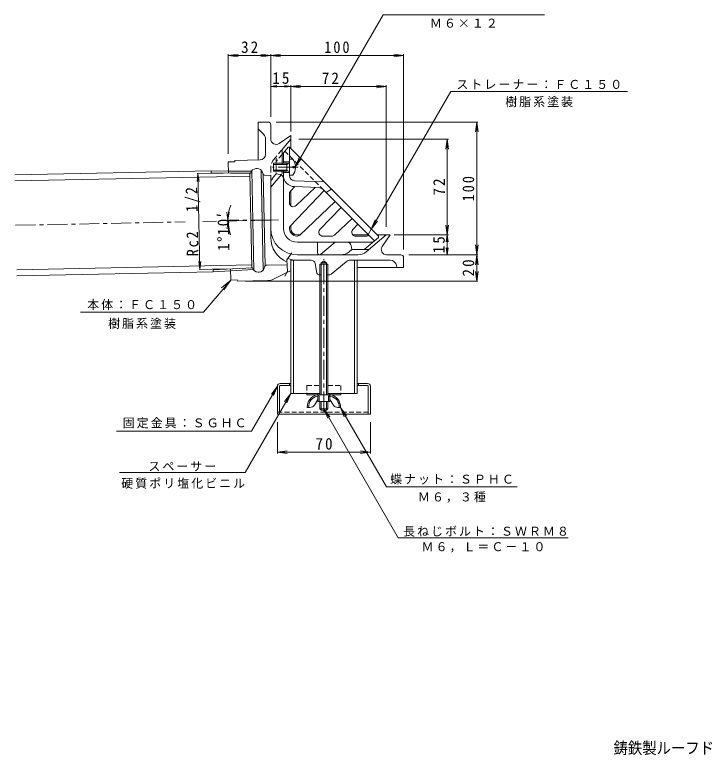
# Model space of a CAD drawing. Units: millimetres at full size, sheet at 1:3. Extents: x -573 to 806, y -582 to 533.
# Drawn here: x -573 to -50, y -569 to -11 of the extents above; entities that cross this region are included whole.
import ezdxf
from ezdxf.enums import TextEntityAlignment as Align

# ---------------------------------------------------------------- set-up
doc = ezdxf.new("R2010")
doc.units = ezdxf.units.MM
doc.header["$LTSCALE"] = 3
doc.linetypes.add('CHAIN1', pattern=[8, 5, -1, 1, -1])
doc.linetypes.add('DASHED1', pattern=[1.8, 1.2, -0.6])
for name, color, linetype, lineweight in [('3-0', 4, 'Continuous', 9), ('3-2', 6, 'Continuous', 9), ('3-3', 4, 'Continuous', 9), ('3-4', 7, 'Continuous', 9), ('3-5', 7, 'Continuous', 9), ('3-6', 6, 'Continuous', 9), ('3-A', 2, 'Continuous', 9), ('3-B', 3, 'Continuous', 9), ('3-C', 6, 'Continuous', 9), ('3-D', 7, 'Continuous', 9)]:
    doc.layers.add(name, color=color, linetype=linetype, lineweight=lineweight)
doc.layers.add('F-4_F-4ﾚｲﾔ', color=2, linetype='Continuous')
doc.styles.add('ＭＳ ゴシック', font='')
doc.styles.get('ＭＳ ゴシック').set_extended_font_data('MS Gothic')

msp = doc.modelspace()

# ---------------------------------------------------------------- linework, layer by layer
at = {"layer": '3-0'}
for p, q in [((-382.561, -91.819), (-390.061, -91.819)), ((-390.061, -120.362), (-390.061, -91.819)), ((-380.561, -93.819), (-380.561, -104.638)), ((-385.904, -101.277), (-390.061, -96.819)), ((-384.561, -116.331), (-384.561, -104.687)), ((-374.267, -107.915), (-365.561, -101.819)), ((-372.061, -112.565), (-365.561, -104.819)), ((-365.561, -101.819), (-365.561, -111.819)), ((-372.061, -112.565), (-372.061, -123.689)), ((-412.561, -121.821), (-407.562, -121.719)), ((-412.561, -121.821), (-412.39, -130.206)), ((-390.803, -126.879), (-391.769, -126.898)), ((-386.227, -203.428), (-387.759, -128.191)), ((-372.061, -130.273), (-372.061, -127.949)), ((-412.42, -128.727), (-395.161, -128.915)), ((-395.655, -130.388), (-410.911, -130.222)), ((-394.766, -201.557), (-396.215, -130.408)), ((-393.225, -203.57), (-394.757, -128.333)), ((-386.899, -129.701), (-386.624, -130.594)), ((-386.194, -131.349), (-384.792, -200.215)), ((-384.672, -132.005), (-380.561, -131.921)), ((-372.412, -131.237), (-380.561, -140.949)), ((-380.561, -131.921), (-380.561, -178.819)), ((-365.561, -143.713), (-365.561, -154.825)), ((-365.561, -169.854), (-365.561, -171.819)), ((-358.768, -176.819), (-360.561, -176.819)), ((-318.761, -176.819), (-306.925, -176.819)), ((-308.649, -189.479), (-293.561, -176.819)), ((-300.561, -176.819), (-290.561, -176.819)), ((-296.657, -185.525), (-290.561, -176.819)), ((-345.437, -182.319), (-345.437, -190.353)), ((-332.116, -182.319), (-343.028, -191.476)), ((-321.54, -189.479), (-319.561, -187.819)), ((-307.762, -187.819), (-319.561, -187.819)), ((-315.077, -191.819), (-360.561, -191.819)), ((-282.561, -191.819), (-293.38, -191.819)), ((-280.561, -193.819), (-280.561, -201.319)), ((-368.275, -199.294), (-383.287, -199.501)), ((-350.065, -195.819), (-360.561, -195.819)), ((-345.785, -205.587), (-347.113, -198.282)), ((-342.561, -197.819), (-338.561, -197.819)), ((-338.561, -197.819), (-340.561, -196.664)), ((-338.561, -198.819), (-338.561, -197.819)), ((-323.846, -196.989), (-335.143, -206.468)), ((-320.632, -195.819), (-290.734, -195.819)), ((-285.814, -199.925), (-285.561, -201.319)), ((-410.92, -202.417), (-410.749, -210.802)), ((-393.652, -203.005), (-410.889, -203.896)), ((-409.443, -202.341), (-394.205, -201.554)), ((-389.215, -204.863), (-390.18, -204.882)), ((-385.193, -200.991), (-385.429, -201.884)), ((-368.059, -204.829), (-378.52, -210.15)), ((-315.561, -201.319), (-280.561, -201.319)), ((-382.85, -211.234), (-405.73, -211.7)), ((-342.561, -206.819), (-344.309, -206.819)), ((-336.107, -206.819), (-338.561, -206.819))]:
    msp.add_line(p, q, dxfattribs=at)
at = {"layer": '3-0', "linetype": 'DASHED1'}
for p, q in [((-378.221, -119.907), (-372.061, -112.565)), ((-380.561, -126.335), (-380.561, -131.921))]:
    msp.add_line(p, q, dxfattribs=at)
at = {"layer": '3-0', "linetype": 'CHAIN1'}
for p, q in [((-360, -125.819), (-379.351, -125.819)), ((-572.671, -169.59), (-444.968, -166.99)), ((-431.833, -166.722), (-421.55, -166.513)), ((-413.662, -166.352), (-373.718, -165.539)), ((-380.561, -165.678), (-413.662, -165.678)), ((-340.561, -309.817), (-340.561, -194.985))]:
    msp.add_line(p, q, dxfattribs=at)
at = {"layer": '3-0'}
for points in [[(-388.479, -120.33), (-407.582, -120.719), (-407.562, -121.719)], [(-342.561, -198.819), (-342.561, -197.819), (-340.561, -196.664)], [(-410.749, -210.802), (-405.75, -210.7), (-405.73, -211.7)]]:
    msp.add_lwpolyline(points, dxfattribs=at)
at = {"layer": '3-0', "linetype": 'DASHED1'}
msp.add_lwpolyline([(-376.561, -119.02), (-376.561, -130.819), (-378.221, -132.798)], dxfattribs=at)
at = {"layer": '3-0'}
for centre, radius, start, end in [((-382.561, -93.819), 2, 0, 90), ((-389.561, -104.687), 5, 0, 42.99986), ((-376.561, -104.638), 4, 180, 305.00014), ((-388.561, -116.331), 4, 271.16647, 0), ((-391.687, -130.898), 4, 91.16649, 172.68094), ((-390.722, -130.878), 4, 17.11205, 91.16649), ((-384.713, -130.005), 2, 197.11227, 271.16612), ((-373.561, -130.273), 1.5, 319.99997, 0), ((-360.561, -171.819), 20, 180, 270), ((-360.561, -171.819), 5, 180, 270), ((-360.561, -178.819), 20, 180, 247.07712), ((-327.968, -181.819), 10, 270, 310.00006), ((-315.077, -181.819), 10, 270, 310.00006), ((-307.762, -184.819), 3, 270, 310.00003), ((-293.38, -187.819), 4, 145.00002, 270), ((-360.561, -171.819), 24, 252.28262, 269.99994), ((-343.971, -190.353), 1.466, 180, 309.99991), ((-282.561, -193.819), 2, 0, 90), ((-383.259, -201.501), 2, 90.77928, 165.22083), ((-350.065, -198.819), 3, 10.30527, 90), ((-320.632, -200.819), 5, 90, 129.99995), ((-290.734, -200.819), 5, 10.30489, 90), ((-390.262, -200.883), 4, 189.6528, 271.16684), ((-389.297, -200.863), 4, 271.16649, 345.22125), ((-361.258, -218.199), 15, 106.66869, 116.95944), ((-344.309, -205.319), 1.5, 190.30476, 270), ((-383.054, -201.236), 10, 271.1667, 296.95941), ((-336.107, -205.319), 1.5, 270, 310.00034)]:
    msp.add_arc(centre, radius, start, end, dxfattribs=at)
at = {"layer": '3-0', "linetype": 'DASHED1'}
for centre, start in [((-370.561, -126.335), 139.99994), ((-370.561, -139.226), 140.00005)]:
    msp.add_arc(centre, 10, start, 180, dxfattribs=at)
at = {"layer": '3-2'}
for p, q in [((-367.561, -110.819), (-372.061, -116.182)), ((-366.561, -110.819), (-367.561, -110.819)), ((-366.561, -110.819), (-299.561, -177.819)), ((-366.561, -131.97), (-366.561, -110.819)), ((-371.061, -114.99), (-371.061, -122.819)), ((-371.061, -121.819), (-366.561, -121.819)), ((-371.061, -128.819), (-371.061, -171.819)), ((-371.061, -129.819), (-366.561, -129.819)), ((-362.715, -135.967), (-340.561, -136.819)), ((-365.737, -143.899), (-362.492, -140.479)), ((-340.402, -143.342), (-365.725, -170.026)), ((-344.454, -141.173), (-362.887, -140.464)), ((-361.496, -154.765), (-347.066, -141.072)), ((-341.11, -142.633), (-302.477, -181.266)), ((-338.793, -144.951), (-334.904, -142.476)), ((-366.561, -145.964), (-366.561, -152.589)), ((-332.083, -151.66), (-358.768, -176.983)), ((-343.507, -172.754), (-327.674, -156.07)), ((-332.64, -176.995), (-319.355, -164.388)), ((-318.701, -172.754), (-314.946, -168.797)), ((-304.864, -172.516), (-307.339, -176.405)), ((-334.706, -177.819), (-341.331, -177.819)), ((-308.565, -177.819), (-316.525, -177.819)), ((-299.561, -177.819), (-299.561, -178.819)), ((-303.732, -182.319), (-360.561, -182.319)), ((-299.561, -178.819), (-310.287, -187.819)), ((-320.113, -184.783), (-319.561, -187.819))]:
    msp.add_line(p, q, dxfattribs=at)
at = {"layer": '3-2', "linetype": 'DASHED1'}
for p, q in [((-372.061, -116.182), (-376.561, -121.545)), ((-370.008, -113.736), (-341.11, -142.633)), ((-373.525, -131.372), (-376.566, -130.819))]:
    msp.add_line(p, q, dxfattribs=at)
msp.add_arc((-374.061, -134.323), 3, 63.89326, 79.70404, dxfattribs=at)
at = {"layer": '3-2'}
for centre, radius, start, end in [((-374.061, -134.323), 3, 0, 63.89326), ((-362.561, -131.97), 8.5, 180, 267.79736), ((-362.561, -131.97), 4, 180, 267.79758), ((-363.561, -145.964), 3, 136.49954, 179.99966), ((-344.646, -146.169), 5, 44.99989, 87.79738), ((-363.561, -152.589), 3, 180.00034, 313.49998), ((-360.561, -171.819), 10.5, 180, 270), ((-363.548, -172.091), 3, 136.50002, 185.20398), ((-360.561, -171.819), 6, 185.20395, 264.79732), ((-341.331, -174.819), 3, 136.50002, 269.99966), ((-316.525, -174.819), 3, 136.50002, 270), ((-360.833, -174.807), 3, 264.79729, 313.49998), ((-334.706, -174.819), 3, 270.00034, 313.50046), ((-308.565, -174.819), 3, 270, 310.13972), ((-323.065, -185.319), 3, 10.3046, 90)]:
    msp.add_arc(centre, radius, start, end, dxfattribs=at)
at = {"layer": '3-3', "linetype": 'DASHED1'}
for p, q in [((-353.311, -290.319), (-353.311, -296.319)), ((-353.311, -290.319), (-343.561, -290.319)), ((-337.561, -290.319), (-327.811, -290.319)), ((-327.811, -290.319), (-327.811, -296.319))]:
    msp.add_line(p, q, dxfattribs=at)
at = {"layer": '3-3'}
for p, q in [((-353.311, -296.319), (-353.311, -297.319)), ((-353.311, -297.319), (-327.811, -297.319)), ((-345.061, -296.319), (-345.061, -297.319)), ((-336.061, -296.319), (-336.061, -297.319)), ((-327.811, -296.319), (-327.811, -297.319))]:
    msp.add_line(p, q, dxfattribs=at)
at = {"layer": '3-4'}
for p, q in [((-412.561, -41.699), (-405.125, -40.72)), ((-412.561, -40.799), (-412.561, -115.821)), ((-412.561, -41.699), (-380.561, -41.699)), ((-412.561, -41.699), (-405.125, -42.678)), ((-380.561, -41.699), (-387.997, -40.72)), ((-380.561, -41.699), (-387.997, -42.678)), ((-380.561, -41.699), (-373.125, -40.72)), ((-380.561, -40.799), (-380.561, -87.819)), ((-380.561, -41.699), (-280.561, -41.699)), ((-380.561, -41.699), (-373.125, -42.678)), ((-280.561, -41.699), (-287.997, -40.72)), ((-280.561, -41.699), (-287.997, -42.678)), ((-280.561, -40.799), (-280.561, -187.819)), ((-380.561, -64.077), (-380.561, -87.819)), ((-380.561, -64.977), (-375.968, -64.373)), ((-380.561, -64.977), (-365.561, -64.977)), ((-380.561, -64.977), (-375.968, -65.582)), ((-365.561, -64.977), (-370.154, -64.373)), ((-365.561, -64.977), (-370.154, -65.582)), ((-365.561, -64.977), (-358.125, -63.998)), ((-365.561, -64.077), (-365.561, -98.819)), ((-365.561, -64.977), (-293.561, -64.977)), ((-365.561, -64.977), (-358.125, -65.956)), ((-293.561, -64.977), (-300.997, -63.998)), ((-293.561, -64.977), (-300.997, -65.956)), ((-293.561, -64.077), (-293.561, -170.819)), ((-224.603, -91.819), (-376.561, -91.819)), ((-225.503, -91.819), (-226.481, -99.255)), ((-225.503, -191.819), (-225.503, -91.819)), ((-225.503, -91.819), (-224.524, -99.255)), ((-246.774, -104.819), (-359.561, -104.819)), ((-247.674, -104.819), (-248.653, -112.255)), ((-247.674, -176.819), (-247.674, -104.819)), ((-247.674, -104.819), (-246.695, -112.255)), ((-435.377, -130.674), (-436.039, -136.638)), ((-416.389, -130.288), (-435.977, -130.686)), ((-435.377, -130.674), (-433.906, -202.885)), ((-435.377, -130.674), (-434.473, -136.606)), ((-412.798, -165.678), (-413.581, -159.73)), ((-412.798, -165.678), (-412.015, -159.73)), ((-412.792, -166.335), (-413.453, -172.298)), ((-412.792, -166.335), (-411.887, -172.266)), ((-247.674, -176.819), (-248.653, -169.383)), ((-247.674, -176.819), (-246.695, -169.383)), ((-246.774, -176.819), (-287.561, -176.819)), ((-247.674, -176.819), (-248.375, -182.142)), ((-247.674, -191.819), (-247.674, -176.819)), ((-247.674, -176.819), (-246.973, -182.142)), ((-247.674, -191.819), (-248.375, -186.496)), ((-247.674, -191.819), (-246.973, -186.496)), ((-225.503, -191.819), (-226.481, -184.383)), ((-225.503, -191.819), (-224.524, -184.383)), ((-224.603, -191.819), (-276.561, -191.819)), ((-225.503, -191.819), (-226.481, -199.255)), ((-225.503, -211.7), (-225.503, -191.819)), ((-225.503, -191.819), (-224.524, -199.255)), ((-433.906, -202.885), (-434.811, -196.954)), ((-433.906, -202.885), (-433.245, -196.922)), ((-414.919, -202.499), (-434.506, -202.897)), ((-225.503, -211.7), (-226.481, -204.264)), ((-225.503, -211.7), (-224.524, -204.264)), ((-224.603, -211.7), (-399.73, -211.7)), ((-375.561, -341.378), (-375.561, -317.819)), ((-305.561, -341.378), (-305.561, -317.819)), ((-375.561, -340.478), (-368.125, -339.499)), ((-305.561, -340.478), (-312.997, -339.499)), ((-375.561, -340.478), (-305.561, -340.478)), ((-375.561, -340.478), (-368.125, -341.457)), ((-305.561, -340.478), (-312.997, -341.457))]:
    msp.add_line(p, q, dxfattribs=at)
msp.add_arc((-380.563, -165.678), 32.235, 159.53253, 200.14766, dxfattribs=at)
at = {"layer": '3-5'}
for p, q in [((-361.972, -125.34), (-295.977, -11.033)), ((-295.977, -11.033), (-174.467, -11.033)), ((-304.864, -172.516), (-245.045, -68.906)), ((-245.045, -68.906), (-112.019, -68.906)), ((-361.972, -125.34), (-359.102, -118.411)), ((-361.972, -125.34), (-357.406, -119.39)), ((-304.864, -172.516), (-301.994, -165.587)), ((-304.864, -172.516), (-300.298, -166.566)), ((-410.749, -210.802), (-415.802, -218.25)), ((-523.876, -234.917), (-431.261, -234.917)), ((-375.561, -290.819), (-395.047, -324.57)), ((-375.561, -290.819), (-380.127, -296.769)), ((-375.561, -290.819), (-378.431, -297.748)), ((-365.561, -296.319), (-399.867, -355.739)), ((-365.561, -296.319), (-370.127, -302.269)), ((-365.561, -296.319), (-368.431, -303.248)), ((-340.561, -307.819), (-284.52, -404.886)), ((-340.561, -307.819), (-335.995, -313.769)), ((-340.561, -307.819), (-337.691, -314.748)), ((-328.061, -306.819), (-293.531, -366.626)), ((-328.061, -306.819), (-323.495, -312.769)), ((-328.061, -306.819), (-325.191, -313.748)), ((-496.771, -324.57), (-395.047, -324.57)), ((-494.549, -355.739), (-399.867, -355.739)), ((-293.531, -366.626), (-194.954, -366.626)), ((-284.52, -404.886), (-156.546, -404.886))]:
    msp.add_line(p, q, dxfattribs=at)
msp.add_lwpolyline([(-431.261, -234.917), (-410.749, -210.802), (-417.558, -216.688)], dxfattribs=at)
at = {"layer": '3-6'}
for p, q in [((-363.561, -296.319), (-363.561, -195.819)), ((-317.561, -195.819), (-317.561, -296.319)), ((-315.561, -195.819), (-315.561, -296.319)), ((-365.561, -296.319), (-343.561, -296.319)), ((-337.561, -296.319), (-315.561, -296.319))]:
    msp.add_line(p, q, dxfattribs=at)
msp.add_lwpolyline([(-365.561, -296.319), (-365.561, -195.819), (-360.561, -195.819)], dxfattribs=at)
at = {"layer": '3-A'}
for p, q in [((-368.561, -123.689), (-366.688, -122.637)), ((-363.961, -119.819), (-366.561, -119.819)), ((-378.561, -122.819), (-378.561, -128.819)), ((-368.561, -122.819), (-378.561, -122.819)), ((-368.561, -123.689), (-378.561, -123.689)), ((-368.561, -127.949), (-378.561, -127.949)), ((-368.561, -122.819), (-367.797, -123.26)), ((-368.561, -122.819), (-368.561, -128.819)), ((-368.561, -127.949), (-366.688, -129.001)), ((-363.961, -126.298), (-363.961, -125.34)), ((-361.972, -125.34), (-363.961, -125.34)), ((-361.972, -126.298), (-363.961, -126.298)), ((-368.561, -128.819), (-378.561, -128.819)), ((-368.561, -128.819), (-367.797, -128.378)), ((-363.961, -131.819), (-366.561, -131.819)), ((-343.561, -198.819), (-337.561, -198.819)), ((-343.561, -198.819), (-343.561, -297.319)), ((-342.561, -198.819), (-342.561, -297.319)), ((-338.561, -198.819), (-338.561, -297.319)), ((-337.561, -198.819), (-337.561, -297.319)), ((-347.665, -304.951), (-345.061, -300.819)), ((-345.261, -298.319), (-345.746, -298.319)), ((-345.061, -302.319), (-345.061, -298.519)), ((-344.061, -298.519), (-344.061, -302.319)), ((-337.061, -298.519), (-337.061, -302.319)), ((-336.061, -302.319), (-336.061, -298.519)), ((-333.457, -304.951), (-336.061, -300.819)), ((-335.861, -298.319), (-335.376, -298.319)), ((-345.061, -302.319), (-336.061, -302.319)), ((-343.561, -302.319), (-343.561, -307.819)), ((-342.561, -302.319), (-342.561, -308.819)), ((-338.561, -302.319), (-338.561, -308.819)), ((-337.561, -302.319), (-337.561, -307.819)), ((-351.049, -306.819), (-353.061, -306.819)), ((-343.561, -307.819), (-337.561, -307.819)), ((-330.073, -306.819), (-328.061, -306.819))]:
    msp.add_line(p, q, dxfattribs=at)
msp.add_lwpolyline([(-343.561, -307.819), (-342.561, -308.819), (-338.561, -308.819), (-337.561, -307.819)], dxfattribs=at)
for centre, radius, start, end in [((-366.811, -122.419), 0.25, 299.32918, 0), ((-371.961, -125.819), 10, 2.74562, 36.86987), ((-371.961, -125.819), 10, 323.13013, 357.25438), ((-366.811, -129.219), 0.25, 0, 60.67082), ((-343.825, -306.34), 9.248, 102.71823, 182.96507), ((-343.825, -306.34), 8.248, 103.47058, 182.96507), ((-345.261, -298.519), 1.2, 0, 90), ((-345.261, -298.519), 0.2, 0, 90), ((-335.861, -298.519), 1.2, 90, 180), ((-335.861, -298.519), 0.2, 90, 180), ((-337.297, -306.34), 8.248, 357.03493, 76.52942), ((-337.297, -306.34), 9.248, 357.03493, 77.28177), ((-351.049, -302.819), 4, 270, 327.78351), ((-330.073, -302.819), 4, 212.21649, 270)]:
    msp.add_arc(centre, radius, start, end, dxfattribs=at)
at = {"layer": '3-B'}
for p, q in [((-373.461, -288.719), (-365.561, -288.719)), ((-366.561, -290.319), (-366.561, -288.719)), ((-315.561, -288.719), (-307.661, -288.719)), ((-314.561, -288.719), (-314.561, -290.319)), ((-375.561, -290.819), (-375.561, -311.819)), ((-373.961, -290.819), (-373.961, -311.819)), ((-373.461, -290.319), (-365.561, -290.319)), ((-315.561, -290.319), (-307.661, -290.319)), ((-307.161, -290.819), (-307.161, -311.819)), ((-305.561, -290.819), (-305.561, -311.819)), ((-375.561, -311.819), (-305.561, -311.819))]:
    msp.add_line(p, q, dxfattribs=at)
at = {"layer": '3-B', "linetype": 'DASHED1'}
msp.add_line((-375.561, -310.219), (-305.561, -310.219), dxfattribs=at)
at = {"layer": '3-B'}
for centre, radius, start, end in [((-373.461, -290.819), 2.1, 90, 180), ((-307.661, -290.819), 2.1, 0, 90), ((-373.461, -290.819), 0.5, 90, 180), ((-307.661, -290.819), 0.5, 0, 90)]:
    msp.add_arc(centre, radius, start, end, dxfattribs=at)
at = {"layer": '3-C'}
for p, q in [((-573.305, -131.596), (-425.484, -128.585)), ((-573.213, -136.095), (-396.173, -132.489)), ((-410.911, -130.222), (-425.454, -130.064)), ((-571.849, -203.081), (-394.809, -199.475)), ((-571.757, -207.58), (-423.937, -204.57)), ((-409.442, -202.341), (-423.967, -203.091))]:
    msp.add_line(p, q, dxfattribs=at)
for points in [[(-412.42, -128.727), (-425.484, -128.585), (-425.454, -130.064)], [(-410.889, -203.896), (-423.937, -204.57), (-423.967, -203.091)]]:
    msp.add_lwpolyline(points, dxfattribs=at)
at = {"layer": '3-D'}
msp.add_lwpolyline([(-364.832, -190.27), (-368.416, -195.482), (-368.09, -204.279), (-370.045, -207.971)], dxfattribs=at)

# ---------------------------------------------------------------- texts
at = {"layer": '3-4', "color": 2, "char_height": 8.798, "attachment_point": 7, "style": 'ＭＳ ゴシック'}
for s, insert in [('\\T1.27;\\W0.95;32', (-402.936, -39.899)), ('\\T1.27;\\W0.9;100', (-340.311, -39.899)), ('\\T1.27;\\W0.95;15', (-379.436, -63.177)), ('\\T1.27;\\W0.95;72', (-342.153, -63.177)), ('\\T1.27;\\W0.95;70', (-346.936, -338.678))]:
    msp.add_mtext(s, dxfattribs=dict(at, insert=insert))
for s, insert, rotation in [('\\T1.27;\\W0.9;100', (-227.303, -151.569), 90), ('\\T1.27;\\W0.95;72', (-249.474, -147.194), 90), ('\\T1.24;\\W0.9;Rc2\u30001/2', (-432.847, -192.823), 91.167), ('\\T1.19;\\W0.95;1°10′', (-411.564, -188.87), 90.583), ('\\T1.27;\\W0.95;15', (-249.474, -190.694), 90), ('\\T1.27;\\W0.95;20', (-227.303, -208.135), 90)]:
    msp.add_mtext(s, dxfattribs=dict(at, insert=insert, rotation=rotation))
at = {"layer": '3-5', "char_height": 6.598, "attachment_point": 7, "style": 'ＭＳ ゴシック'}
for s, insert in [('\\T1.17;Ｍ６×１２', (-260.722, -20.821)), ('\\T1.17;ストレーナー：ＦＣ１５０', (-240.782, -67.19)), ('\\T1.17;樹脂系塗装', (-204.032, -80.65)), ('\\T1.17;本体：ＦＣ１５０', (-518.818, -233.458)), ('\\T1.17;樹脂系塗装', (-503.068, -247.635)), ('\\T1.17;固定金具：ＳＧＨＣ', (-492.034, -322.571)), ('\\T1.17;スペーサー', (-472.724, -354.91)), ('\\T1.17;蝶ナット：ＳＰＨＣ', (-290.743, -364.917)), ('\\T1.17;硬質ポリ塩化ビニル', (-493.114, -368.039)), ('\\T1.17;Ｍ６，３種', (-269.743, -378.567)), ('\\T1.17;長ねじボルト：ＳＷＲＭ８', (-280.923, -404.167)), ('\\T1.17;Ｍ６，Ｌ＝Ｃ－１０', (-267.033, -416.054))]:
    msp.add_mtext(s, dxfattribs=dict(at, insert=insert))
at = {"layer": 'F-4_F-4ﾚｲﾔ', "style": 'ＭＳ ゴシック', "width": 0.9}
msp.add_text('鋳鉄製ルーフドレン\u3000よこ引き用\u3000デッキプレート打込型\u3000ねじ込み式\u3000塗膜・モルタル防水用', height=8.798, dxfattribs=at).set_placement((-122.42, -570.346), align=Align.BOTTOM_LEFT)

doc.saveas('drawing.dxf')
